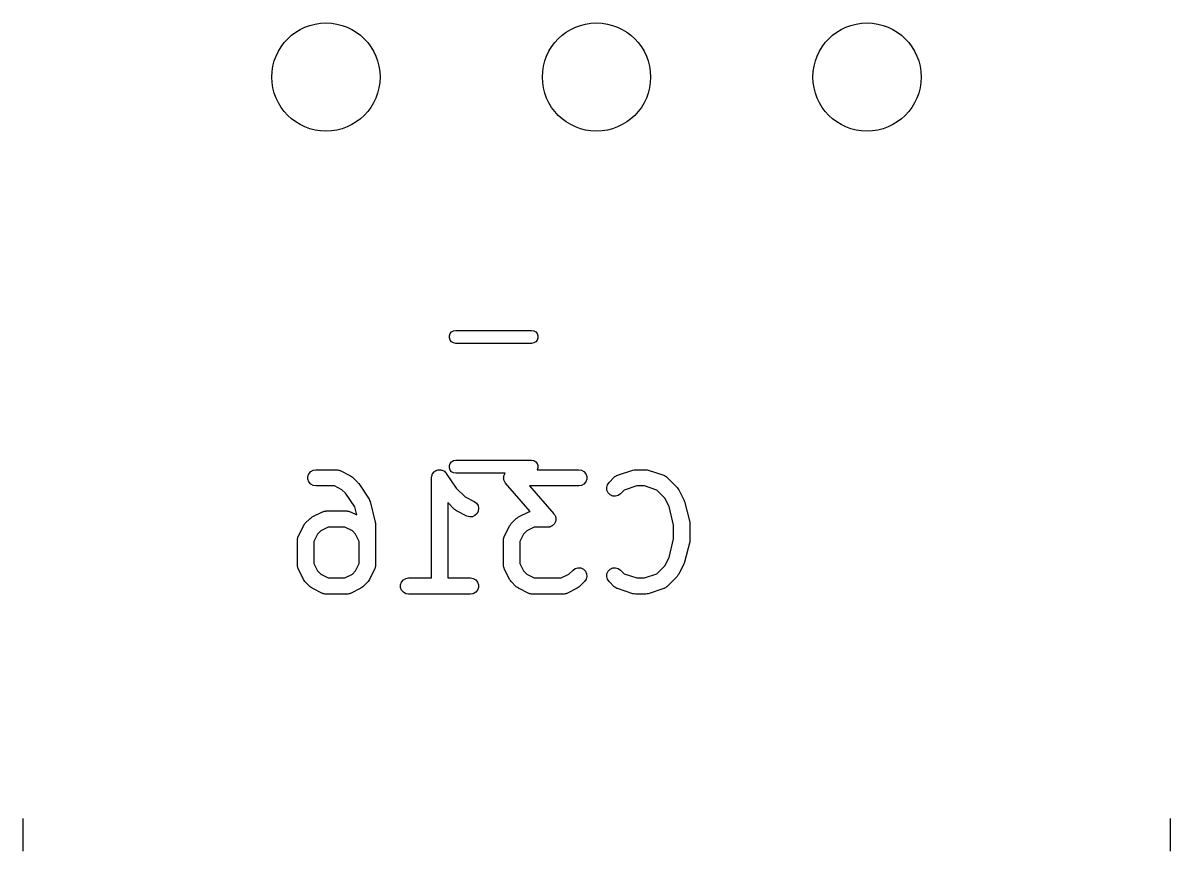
# Model space of a CAD drawing. Extents: x 25 to 326, y -201 to -21.
# Drawn here: x 154.7 to 165.3, y -50.15 to -42.5 of the extents above; entities that cross this region are included whole.
import ezdxf

# ---------------------------------------------------------------- set-up
doc = ezdxf.new("R2010")
doc.units = 0
doc.header["$MEASUREMENT"] = 0
doc.layers.add('BLACK', color=7, linetype='CONTINUOUS')

msp = doc.modelspace()

# ---------------------------------------------------------------- linework, layer by layer
at = {"layer": 'Black'}
for p, q in [((158.648, -45.37), (158.661, -45.354)), ((158.661, -45.354), (158.679, -45.3436)), ((158.679, -45.3436), (158.7, -45.34)), ((158.7, -45.34), (159.4, -45.34)), ((159.4, -45.34), (159.421, -45.3436)), ((159.421, -45.3436), (159.439, -45.354)), ((159.439, -45.354), (159.452, -45.37)), ((158.641, -45.3896), (158.648, -45.37)), ((158.641, -45.4104), (158.641, -45.3896)), ((158.648, -45.43), (158.641, -45.4104)), ((158.661, -45.446), (158.648, -45.43)), ((158.679, -45.4564), (158.661, -45.446)), ((158.7, -45.46), (158.679, -45.4564)), ((159.4, -45.46), (158.7, -45.46)), ((159.421, -45.4564), (159.4, -45.46)), ((159.439, -45.446), (159.421, -45.4564)), ((159.452, -45.43), (159.439, -45.446)), ((159.452, -45.37), (159.459, -45.3896)), ((159.459, -45.4104), (159.452, -45.43)), ((159.459, -45.3896), (159.459, -45.4104)), ((157.359, -46.6449), (157.381, -46.6319)), ((157.381, -46.6319), (157.407, -46.6274)), ((157.407, -46.6274), (157.598, -46.6274)), ((157.598, -46.6274), (157.602, -46.6281)), ((157.602, -46.6281), (157.606, -46.6279)), ((157.606, -46.6279), (157.615, -46.6304)), ((157.615, -46.6304), (157.623, -46.6319)), ((157.623, -46.6319), (157.627, -46.6341)), ((157.627, -46.6341), (157.631, -46.6353)), ((157.631, -46.6353), (157.726, -46.6829)), ((158.506, -46.6432), (158.512, -46.6374)), ((158.512, -46.6374), (158.516, -46.636)), ((158.516, -46.636), (158.52, -46.6337)), ((158.52, -46.6337), (158.529, -46.6316)), ((158.529, -46.6316), (158.537, -46.6285)), ((158.537, -46.6285), (158.541, -46.6285)), ((158.541, -46.6285), (158.545, -46.6275)), ((158.545, -46.6275), (158.554, -46.6285)), ((158.554, -46.6285), (158.563, -46.6285)), ((158.563, -46.6285), (158.567, -46.6299)), ((158.567, -46.6299), (158.571, -46.6304)), ((158.571, -46.6304), (158.579, -46.6344)), ((158.579, -46.6344), (158.588, -46.6374)), ((158.588, -46.6374), (158.591, -46.6401)), ((158.641, -46.5896), (158.648, -46.57)), ((158.641, -46.6104), (158.641, -46.5896)), ((158.648, -46.63), (158.641, -46.6104)), ((158.648, -46.57), (158.661, -46.554)), ((158.661, -46.646), (158.648, -46.63)), ((158.661, -46.554), (158.679, -46.5436)), ((158.679, -46.5436), (158.7, -46.54)), ((158.7, -46.54), (159.4, -46.54)), ((159.4, -46.54), (159.421, -46.5436)), ((159.421, -46.5436), (159.439, -46.554)), ((159.439, -46.554), (159.452, -46.57)), ((159.452, -46.57), (159.459, -46.5896)), ((159.459, -46.6104), (159.453, -46.6274)), ((159.453, -46.6274), (159.836, -46.6274)), ((159.459, -46.5896), (159.459, -46.6104)), ((159.836, -46.6274), (159.861, -46.6319)), ((159.861, -46.6319), (159.884, -46.6449)), ((160.193, -46.6788), (160.336, -46.6312)), ((160.336, -46.6312), (160.348, -46.6295)), ((160.348, -46.6295), (160.36, -46.6274)), ((160.36, -46.6274), (160.455, -46.6274)), ((160.455, -46.6274), (160.467, -46.6295)), ((160.467, -46.6295), (160.478, -46.6312)), ((160.478, -46.6312), (160.621, -46.6788)), ((157.333, -46.6894), (157.342, -46.6649)), ((157.333, -46.7154), (157.333, -46.6894)), ((157.342, -46.7399), (157.333, -46.7154)), ((157.342, -46.6649), (157.359, -46.6449)), ((157.359, -46.7598), (157.342, -46.7399)), ((157.726, -46.6829), (157.736, -46.6901)), ((157.736, -46.6901), (157.746, -46.697)), ((157.746, -46.697), (157.794, -46.7446)), ((157.794, -46.7446), (157.798, -46.7507)), ((158.475, -46.6941), (158.478, -46.6855)), ((158.476, -46.6983), (158.475, -46.6941)), ((158.475, -46.7024), (158.476, -46.6983)), ((158.475, -47.6274), (158.475, -46.7024)), ((158.478, -46.6855), (158.48, -46.6767)), ((158.48, -46.6767), (158.482, -46.6731)), ((158.482, -46.6731), (158.483, -46.6691)), ((158.483, -46.6691), (158.488, -46.6619)), ((158.488, -46.6619), (158.493, -46.6542)), ((158.493, -46.6542), (158.496, -46.6515)), ((158.496, -46.6515), (158.498, -46.6481)), ((158.498, -46.6481), (158.506, -46.6432)), ((158.591, -46.6401), (158.594, -46.6419)), ((158.594, -46.6419), (158.601, -46.6484)), ((158.601, -46.6484), (158.607, -46.6542)), ((158.607, -46.6542), (158.61, -46.6578)), ((158.61, -46.6578), (158.612, -46.6608)), ((158.612, -46.6608), (158.704, -46.7975)), ((158.679, -46.6564), (158.661, -46.646)), ((158.7, -46.66), (158.679, -46.6564)), ((159.156, -46.66), (158.7, -46.66)), ((159.142, -46.7039), (159.143, -46.6967)), ((159.143, -46.7096), (159.142, -46.7039)), ((159.143, -46.6894), (159.145, -46.6839)), ((159.143, -46.6967), (159.143, -46.6894)), ((159.143, -46.7154), (159.143, -46.7096)), ((159.145, -46.7223), (159.143, -46.7154)), ((159.145, -46.6839), (159.146, -46.6782)), ((159.147, -46.7295), (159.145, -46.7223)), ((159.146, -46.6782), (159.149, -46.6718)), ((159.15, -46.7344), (159.147, -46.7295)), ((159.149, -46.6718), (159.152, -46.6649)), ((159.152, -46.7399), (159.15, -46.7344)), ((159.152, -46.6649), (159.155, -46.6604)), ((159.156, -46.7455), (159.152, -46.7399)), ((159.155, -46.6604), (159.156, -46.66)), ((159.16, -46.7518), (159.156, -46.7455)), ((159.884, -46.6449), (159.901, -46.6649)), ((159.901, -46.7399), (159.884, -46.7598)), ((159.901, -46.6649), (159.91, -46.6894)), ((159.91, -46.7154), (159.901, -46.7399)), ((159.91, -46.6894), (159.91, -46.7154)), ((160.101, -46.7659), (160.116, -46.7446)), ((160.116, -46.7446), (160.164, -46.697)), ((160.164, -46.697), (160.167, -46.6945)), ((160.167, -46.6945), (160.17, -46.6913)), ((160.17, -46.6913), (160.178, -46.6871)), ((160.178, -46.6871), (160.185, -46.682)), ((160.185, -46.682), (160.189, -46.6809)), ((160.189, -46.6809), (160.193, -46.6788)), ((160.621, -46.6788), (160.625, -46.6809)), ((160.625, -46.6809), (160.629, -46.682)), ((160.629, -46.682), (160.637, -46.6871)), ((160.637, -46.6871), (160.644, -46.6913)), ((160.644, -46.6913), (160.647, -46.6945)), ((160.647, -46.6945), (160.651, -46.697)), ((160.651, -46.697), (160.746, -46.7922)), ((157.381, -46.7729), (157.359, -46.7598)), ((157.407, -46.7774), (157.381, -46.7729)), ((157.58, -46.7774), (157.407, -46.7774)), ((157.648, -46.8116), (157.58, -46.7774)), ((157.682, -46.8454), (157.648, -46.8116)), ((157.766, -46.9713), (157.682, -46.8454)), ((157.798, -46.7507), (157.803, -46.756)), ((157.803, -46.756), (157.898, -46.8989)), ((158.704, -46.7975), (158.785, -46.8788)), ((159.388, -47.0118), (159.16, -46.7518)), ((159.836, -46.7774), (159.382, -46.7774)), ((159.382, -46.7774), (159.606, -47.0339)), ((159.861, -46.7729), (159.836, -46.7774)), ((159.884, -46.7598), (159.861, -46.7729)), ((160.094, -46.7911), (160.101, -46.7659)), ((160.097, -46.817), (160.094, -46.7911)), ((160.108, -46.8406), (160.097, -46.817)), ((160.126, -46.8591), (160.108, -46.8406)), ((160.222, -46.8507), (160.201, -46.8656)), ((160.257, -46.8156), (160.222, -46.8507)), ((160.372, -46.7774), (160.257, -46.8156)), ((160.443, -46.7774), (160.372, -46.7774)), ((160.557, -46.8156), (160.443, -46.7774)), ((160.631, -46.8897), (160.557, -46.8156)), ((160.746, -46.7922), (160.753, -46.8021)), ((160.753, -46.8021), (160.76, -46.8117)), ((160.76, -46.8117), (160.808, -46.9069)), ((157.898, -46.8989), (157.903, -46.9106)), ((157.903, -46.9106), (157.908, -46.9223)), ((157.908, -46.9223), (157.956, -47.1128)), ((158.687, -46.9935), (158.625, -46.9311)), ((158.625, -46.9311), (158.625, -47.6274)), ((158.785, -46.8788), (158.869, -46.921)), ((158.869, -46.921), (158.89, -46.9365)), ((158.89, -46.9365), (158.905, -46.9583)), ((160.15, -46.8701), (160.126, -46.8591)), ((160.176, -46.8723), (160.15, -46.8701)), ((160.201, -46.8656), (160.176, -46.8723)), ((160.67, -46.9667), (160.631, -46.8897)), ((160.808, -46.9069), (160.81, -46.9148)), ((160.81, -46.9148), (160.813, -46.9223)), ((160.813, -46.9223), (160.861, -47.1128)), ((157.364, -47.071), (157.374, -47.0639)), ((157.374, -47.0639), (157.469, -47.0163)), ((157.469, -47.0163), (157.473, -47.015)), ((157.473, -47.015), (157.477, -47.0129)), ((157.477, -47.0129), (157.485, -47.0113)), ((157.485, -47.0113), (157.494, -47.0088)), ((157.494, -47.0088), (157.498, -47.0091)), ((157.498, -47.0091), (157.502, -47.0083)), ((157.502, -47.0083), (157.693, -47.0083)), ((157.693, -47.0083), (157.697, -47.0091)), ((157.697, -47.0091), (157.701, -47.0088)), ((157.701, -47.0088), (157.71, -47.0113)), ((157.71, -47.0113), (157.719, -47.0129)), ((157.719, -47.0129), (157.722, -47.015)), ((157.722, -47.015), (157.726, -47.0163)), ((157.726, -47.0163), (157.785, -47.0454)), ((157.785, -47.0454), (157.766, -46.9713)), ((158.697, -47.0004), (158.687, -46.9935)), ((158.707, -47.0076), (158.697, -47.0004)), ((158.802, -47.0552), (158.707, -47.0076)), ((158.827, -47.0626), (158.802, -47.0552)), ((158.853, -47.061), (158.827, -47.0626)), ((158.877, -47.0507), (158.853, -47.061)), ((158.896, -47.0328), (158.877, -47.0507)), ((158.908, -47.0095), (158.896, -47.0328)), ((158.905, -46.9583), (158.911, -46.9836)), ((158.911, -46.9836), (158.908, -47.0095)), ((159.269, -47.071), (159.278, -47.0639)), ((159.278, -47.0639), (159.374, -47.0163)), ((159.374, -47.0163), (159.378, -47.015)), ((159.378, -47.015), (159.381, -47.0129)), ((159.381, -47.0129), (159.388, -47.0118)), ((159.606, -47.0339), (159.61, -47.0402)), ((159.61, -47.0402), (159.615, -47.0458)), ((159.615, -47.0458), (159.617, -47.0513)), ((159.617, -47.0513), (159.62, -47.0562)), ((159.62, -47.0562), (159.621, -47.0634)), ((159.621, -47.0634), (159.624, -47.0703)), ((160.713, -47.1402), (160.67, -46.9667)), ((157.245, -47.2403), (157.292, -47.145)), ((157.292, -47.145), (157.3, -47.1354)), ((157.3, -47.1354), (157.306, -47.1255)), ((157.306, -47.1255), (157.354, -47.0779)), ((157.354, -47.0779), (157.364, -47.071)), ((157.52, -47.1583), (157.452, -47.1926)), ((157.675, -47.1583), (157.52, -47.1583)), ((157.744, -47.1926), (157.675, -47.1583)), ((157.956, -47.1128), (157.957, -47.1219)), ((157.957, -47.1219), (157.958, -47.131)), ((157.958, -47.131), (157.958, -47.5119)), ((159.15, -47.2403), (159.197, -47.145)), ((159.197, -47.145), (159.204, -47.1354)), ((159.204, -47.1354), (159.211, -47.1255)), ((159.211, -47.1255), (159.259, -47.0779)), ((159.259, -47.0779), (159.269, -47.071)), ((159.425, -47.1583), (159.356, -47.1926)), ((159.55, -47.1583), (159.425, -47.1583)), ((159.557, -47.1571), (159.55, -47.1583)), ((159.565, -47.1569), (159.557, -47.1571)), ((159.57, -47.1548), (159.565, -47.1569)), ((159.576, -47.1538), (159.57, -47.1548)), ((159.582, -47.1501), (159.576, -47.1538)), ((159.589, -47.1475), (159.582, -47.1501)), ((159.593, -47.1437), (159.589, -47.1475)), ((159.598, -47.1408), (159.593, -47.1437)), ((159.603, -47.1352), (159.598, -47.1408)), ((159.608, -47.1303), (159.603, -47.1352)), ((159.611, -47.1253), (159.608, -47.1303)), ((159.615, -47.1208), (159.611, -47.1253)), ((159.617, -47.1139), (159.615, -47.1208)), ((159.621, -47.1075), (159.617, -47.1139)), ((159.622, -47.1018), (159.621, -47.1075)), ((159.624, -47.0964), (159.622, -47.1018)), ((159.624, -47.0703), (159.624, -47.0761)), ((159.624, -47.0761), (159.625, -47.0818)), ((159.625, -47.0818), (159.624, -47.089)), ((159.624, -47.089), (159.624, -47.0964)), ((160.713, -47.2646), (160.713, -47.1402)), ((160.861, -47.1128), (160.862, -47.1219)), ((160.862, -47.1219), (160.863, -47.131)), ((160.863, -47.131), (160.863, -47.2738)), ((157.237, -47.2652), (157.24, -47.2568)), ((157.238, -47.2696), (157.237, -47.2652)), ((157.237, -47.2738), (157.238, -47.2696)), ((157.237, -47.5119), (157.237, -47.2738)), ((157.24, -47.2568), (157.241, -47.2482)), ((157.241, -47.2482), (157.244, -47.2444)), ((157.244, -47.2444), (157.245, -47.2403)), ((157.421, -47.223), (157.387, -47.2915)), ((157.452, -47.1926), (157.421, -47.223)), ((157.774, -47.223), (157.744, -47.1926)), ((157.808, -47.2915), (157.774, -47.223)), ((159.142, -47.2652), (159.145, -47.2568)), ((159.142, -47.2696), (159.142, -47.2652)), ((159.142, -47.2738), (159.142, -47.2696)), ((159.142, -47.5119), (159.142, -47.2738)), ((159.145, -47.2568), (159.146, -47.2482)), ((159.146, -47.2482), (159.148, -47.2444)), ((159.148, -47.2444), (159.15, -47.2403)), ((159.326, -47.223), (159.292, -47.2915)), ((159.356, -47.1926), (159.326, -47.223)), ((160.67, -47.4381), (160.713, -47.2646)), ((160.863, -47.2738), (160.862, -47.2828)), ((157.387, -47.2915), (157.387, -47.4942)), ((157.808, -47.4942), (157.808, -47.2915)), ((159.292, -47.2915), (159.292, -47.4942)), ((160.861, -47.292), (160.813, -47.4825)), ((160.862, -47.2828), (160.861, -47.292)), ((160.631, -47.5151), (160.67, -47.4381)), ((160.813, -47.4825), (160.81, -47.49)), ((157.238, -47.5162), (157.237, -47.5119)), ((157.237, -47.5205), (157.238, -47.5162)), ((157.24, -47.5289), (157.237, -47.5205)), ((157.241, -47.5376), (157.24, -47.5289)), ((157.244, -47.5413), (157.241, -47.5376)), ((157.245, -47.5454), (157.244, -47.5413)), ((157.292, -47.6407), (157.245, -47.5454)), ((157.387, -47.4942), (157.421, -47.5627)), ((157.421, -47.5627), (157.452, -47.5931)), ((157.452, -47.5931), (157.52, -47.6274)), ((157.675, -47.6274), (157.744, -47.5931)), ((157.744, -47.5931), (157.774, -47.5627)), ((157.774, -47.5627), (157.808, -47.4942)), ((157.95, -47.5454), (157.903, -47.6407)), ((157.952, -47.5413), (157.95, -47.5454)), ((157.954, -47.5376), (157.952, -47.5413)), ((157.955, -47.5289), (157.954, -47.5376)), ((157.958, -47.5205), (157.955, -47.5289)), ((157.958, -47.5119), (157.958, -47.5162)), ((157.958, -47.5162), (157.958, -47.5205)), ((159.142, -47.5162), (159.142, -47.5119)), ((159.142, -47.5205), (159.142, -47.5162)), ((159.145, -47.5289), (159.142, -47.5205)), ((159.146, -47.5376), (159.145, -47.5289)), ((159.148, -47.5413), (159.146, -47.5376)), ((159.15, -47.5454), (159.148, -47.5413)), ((159.197, -47.6407), (159.15, -47.5454)), ((159.292, -47.4942), (159.326, -47.5627)), ((159.326, -47.5627), (159.356, -47.5931)), ((159.356, -47.5931), (159.425, -47.6274)), ((159.675, -47.6274), (159.744, -47.5931)), ((159.744, -47.5931), (159.783, -47.5541)), ((159.783, -47.5541), (159.804, -47.5392)), ((159.804, -47.5392), (159.829, -47.5324)), ((159.829, -47.5324), (159.855, -47.5347)), ((159.855, -47.5347), (159.879, -47.5457)), ((159.879, -47.5457), (159.897, -47.5641)), ((159.897, -47.5641), (159.908, -47.5877)), ((159.908, -47.5877), (159.91, -47.6137)), ((160.094, -47.6137), (160.097, -47.5877)), ((160.097, -47.5877), (160.108, -47.5641)), ((160.108, -47.5641), (160.126, -47.5457)), ((160.126, -47.5457), (160.15, -47.5347)), ((160.15, -47.5347), (160.176, -47.5324)), ((160.176, -47.5324), (160.201, -47.5392)), ((160.201, -47.5392), (160.222, -47.5541)), ((160.222, -47.5541), (160.257, -47.5892)), ((160.257, -47.5892), (160.372, -47.6274)), ((160.443, -47.6274), (160.557, -47.5892)), ((160.557, -47.5892), (160.631, -47.5151)), ((160.76, -47.5931), (160.753, -47.6027)), ((160.808, -47.4978), (160.76, -47.5931)), ((160.81, -47.49), (160.808, -47.4978)), ((157.3, -47.6503), (157.292, -47.6407)), ((157.306, -47.6602), (157.3, -47.6503)), ((157.354, -47.7078), (157.306, -47.6602)), ((157.52, -47.6274), (157.675, -47.6274)), ((157.889, -47.6602), (157.841, -47.7078)), ((157.896, -47.6503), (157.889, -47.6602)), ((157.903, -47.6407), (157.896, -47.6503)), ((158.19, -47.6894), (158.199, -47.6649)), ((158.19, -47.7154), (158.19, -47.6894)), ((158.199, -47.6649), (158.216, -47.6449)), ((158.216, -47.6449), (158.239, -47.6319)), ((158.239, -47.6319), (158.264, -47.6274)), ((158.264, -47.6274), (158.475, -47.6274)), ((158.625, -47.6274), (158.836, -47.6274)), ((158.836, -47.6274), (158.861, -47.6319)), ((158.861, -47.6319), (158.884, -47.6449)), ((158.884, -47.6449), (158.901, -47.6649)), ((158.901, -47.6649), (158.91, -47.6894)), ((158.91, -47.6894), (158.91, -47.7154)), ((159.204, -47.6503), (159.197, -47.6407)), ((159.211, -47.6602), (159.204, -47.6503)), ((159.259, -47.7078), (159.211, -47.6602)), ((159.425, -47.6274), (159.675, -47.6274)), ((159.889, -47.6602), (159.841, -47.7078)), ((159.904, -47.6388), (159.889, -47.6602)), ((159.91, -47.6137), (159.904, -47.6388)), ((160.101, -47.6388), (160.094, -47.6137)), ((160.116, -47.6602), (160.101, -47.6388)), ((160.164, -47.7078), (160.116, -47.6602)), ((160.372, -47.6274), (160.443, -47.6274)), ((160.746, -47.6126), (160.651, -47.7078)), ((160.753, -47.6027), (160.746, -47.6126)), ((157.364, -47.7147), (157.354, -47.7078)), ((157.374, -47.7218), (157.364, -47.7147)), ((157.469, -47.7695), (157.374, -47.7218)), ((157.473, -47.7707), (157.469, -47.7695)), ((157.477, -47.7729), (157.473, -47.7707)), ((157.485, -47.7744), (157.477, -47.7729)), ((157.494, -47.7769), (157.485, -47.7744)), ((157.498, -47.7766), (157.494, -47.7769)), ((157.502, -47.7774), (157.498, -47.7766)), ((157.693, -47.7774), (157.502, -47.7774)), ((157.697, -47.7766), (157.693, -47.7774)), ((157.701, -47.7769), (157.697, -47.7766)), ((157.71, -47.7744), (157.701, -47.7769)), ((157.719, -47.7729), (157.71, -47.7744)), ((157.722, -47.7707), (157.719, -47.7729)), ((157.726, -47.7695), (157.722, -47.7707)), ((157.822, -47.7218), (157.726, -47.7695)), ((157.831, -47.7147), (157.822, -47.7218)), ((157.841, -47.7078), (157.831, -47.7147)), ((158.199, -47.7399), (158.19, -47.7154)), ((158.216, -47.7598), (158.199, -47.7399)), ((158.239, -47.7729), (158.216, -47.7598)), ((158.264, -47.7774), (158.239, -47.7729)), ((158.836, -47.7774), (158.264, -47.7774)), ((158.861, -47.7729), (158.836, -47.7774)), ((158.884, -47.7598), (158.861, -47.7729)), ((158.901, -47.7399), (158.884, -47.7598)), ((158.91, -47.7154), (158.901, -47.7399)), ((159.269, -47.7147), (159.259, -47.7078)), ((159.278, -47.7218), (159.269, -47.7147)), ((159.374, -47.7695), (159.278, -47.7218)), ((159.378, -47.7707), (159.374, -47.7695)), ((159.381, -47.7729), (159.378, -47.7707)), ((159.39, -47.7744), (159.381, -47.7729)), ((159.399, -47.7769), (159.39, -47.7744)), ((159.403, -47.7766), (159.399, -47.7769)), ((159.407, -47.7774), (159.403, -47.7766)), ((159.693, -47.7774), (159.407, -47.7774)), ((159.697, -47.7766), (159.693, -47.7774)), ((159.701, -47.7769), (159.697, -47.7766)), ((159.71, -47.7744), (159.701, -47.7769)), ((159.719, -47.7729), (159.71, -47.7744)), ((159.722, -47.7707), (159.719, -47.7729)), ((159.726, -47.7695), (159.722, -47.7707)), ((159.822, -47.7218), (159.726, -47.7695)), ((159.831, -47.7147), (159.822, -47.7218)), ((159.841, -47.7078), (159.831, -47.7147)), ((160.167, -47.7103), (160.164, -47.7078)), ((160.17, -47.7135), (160.167, -47.7103)), ((160.178, -47.7177), (160.17, -47.7135)), ((160.185, -47.7227), (160.178, -47.7177)), ((160.189, -47.7239), (160.185, -47.7227)), ((160.193, -47.7259), (160.189, -47.7239)), ((160.336, -47.7735), (160.193, -47.7259)), ((160.348, -47.7753), (160.336, -47.7735)), ((160.36, -47.7774), (160.348, -47.7753)), ((160.455, -47.7774), (160.36, -47.7774)), ((160.467, -47.7753), (160.455, -47.7774)), ((160.478, -47.7735), (160.467, -47.7753)), ((160.621, -47.7259), (160.478, -47.7735)), ((160.625, -47.7239), (160.621, -47.7259)), ((160.629, -47.7227), (160.625, -47.7239)), ((160.637, -47.7177), (160.629, -47.7227)), ((160.644, -47.7135), (160.637, -47.7177)), ((160.647, -47.7103), (160.644, -47.7135)), ((160.651, -47.7078), (160.647, -47.7103)), ((154.7, -49.85), (154.7, -50.15)), ((165.3, -49.85), (165.3, -50.15))]:
    msp.add_line(p, q, dxfattribs=at)
for centre in [(157.5, -43), (160, -43), (162.5, -43)]:
    msp.add_circle(centre, 0.5, dxfattribs=at)

doc.saveas('drawing.dxf')
